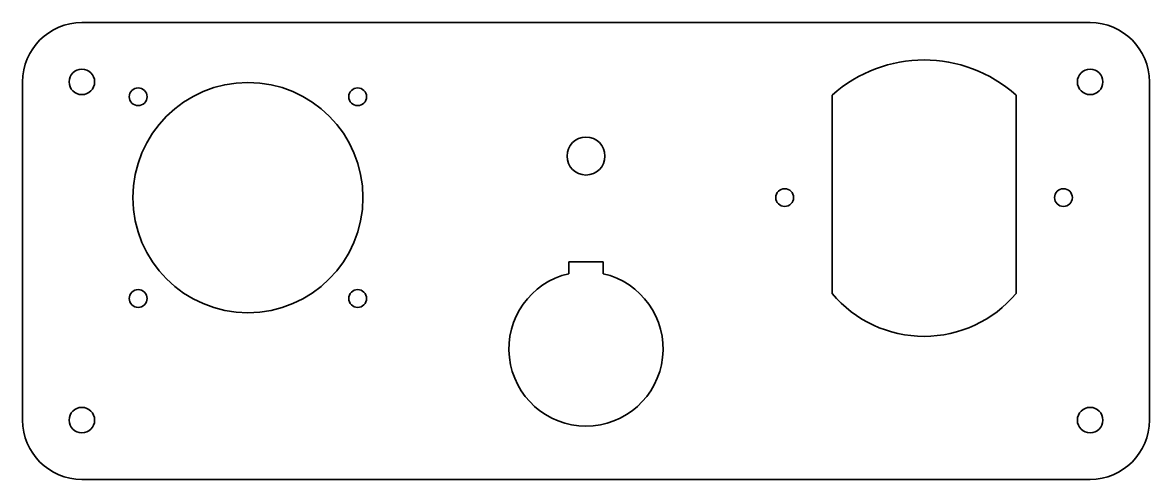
# Model space of a CAD drawing. Header units: inches. Extents: x 0 to 190, y 0 to 77.
import ezdxf

# ---------------------------------------------------------------- set-up
doc = ezdxf.new("R2010")
doc.units = ezdxf.units.IN
doc.header["$MEASUREMENT"] = 0
doc.layers.add('SIMUMAK Visible (ISO)', color=7, linetype='Continuous', lineweight=35)

# ---------------------------------------------------------------- blocks, each defined once
blk = doc.blocks.new('SMB-01-PANEL-02_Sheet_2_SMB-01-PANEL-02')
at = {"layer": 'SIMUMAK Visible (ISO)'}
for p, q in [((-85, 38.5), (85, 38.5)), ((-95, 28.5), (-95, -28.5)), ((95, 28.5), (95, -28.5)), ((41.5, -7.17), (41.5, 26.26)), ((72.5, 26.26), (72.5, -7.17)), ((-2.88, -1.82), (2.87, -1.82)), ((-2.88, -3.82), (-2.88, -1.82)), ((2.87, -1.82), (2.87, -3.82)), ((-85, -38.5), (85, -38.5))]:
    blk.add_line(p, q, dxfattribs=at)
for centre, radius in [((-85, 28.5), 2.15), ((85, 28.5), 2.15), ((-75.5, 26), 1.5), ((-57, 9), 19.4), ((-38.5, 26), 1.5), ((0, 16), 3.2), ((33.5, 9), 1.5), ((80.5, 9), 1.5), ((-75.5, -8), 1.5), ((-38.5, -8), 1.5), ((-85, -28.5), 2.15), ((85, -28.5), 2.15)]:
    blk.add_circle(centre, radius, dxfattribs=at)
at = {"layer": 'SIMUMAK Visible (ISO)', "extrusion": (0, 0, -1)}
for centre, radius, start, end in [((85, 28.5), 10, 360, 90), ((-85, 28.5), 10, 90, 180), ((-57, 9), 23.2, 48.079, 131.921), ((0, -16.5), 13, 102.7768, 77.2232), ((-57, 5.86), 20.25, 220.0543, 319.9457), ((85, -28.5), 10, 270, 0), ((-85, -28.5), 10, 180, 270)]:
    blk.add_arc(centre, radius, start, end, dxfattribs=at)

msp = doc.modelspace()

# ---------------------------------------------------------------- block references
msp.add_blockref('SMB-01-PANEL-02_Sheet_2_SMB-01-PANEL-02', (95, 38.5))

doc.saveas('drawing.dxf')
